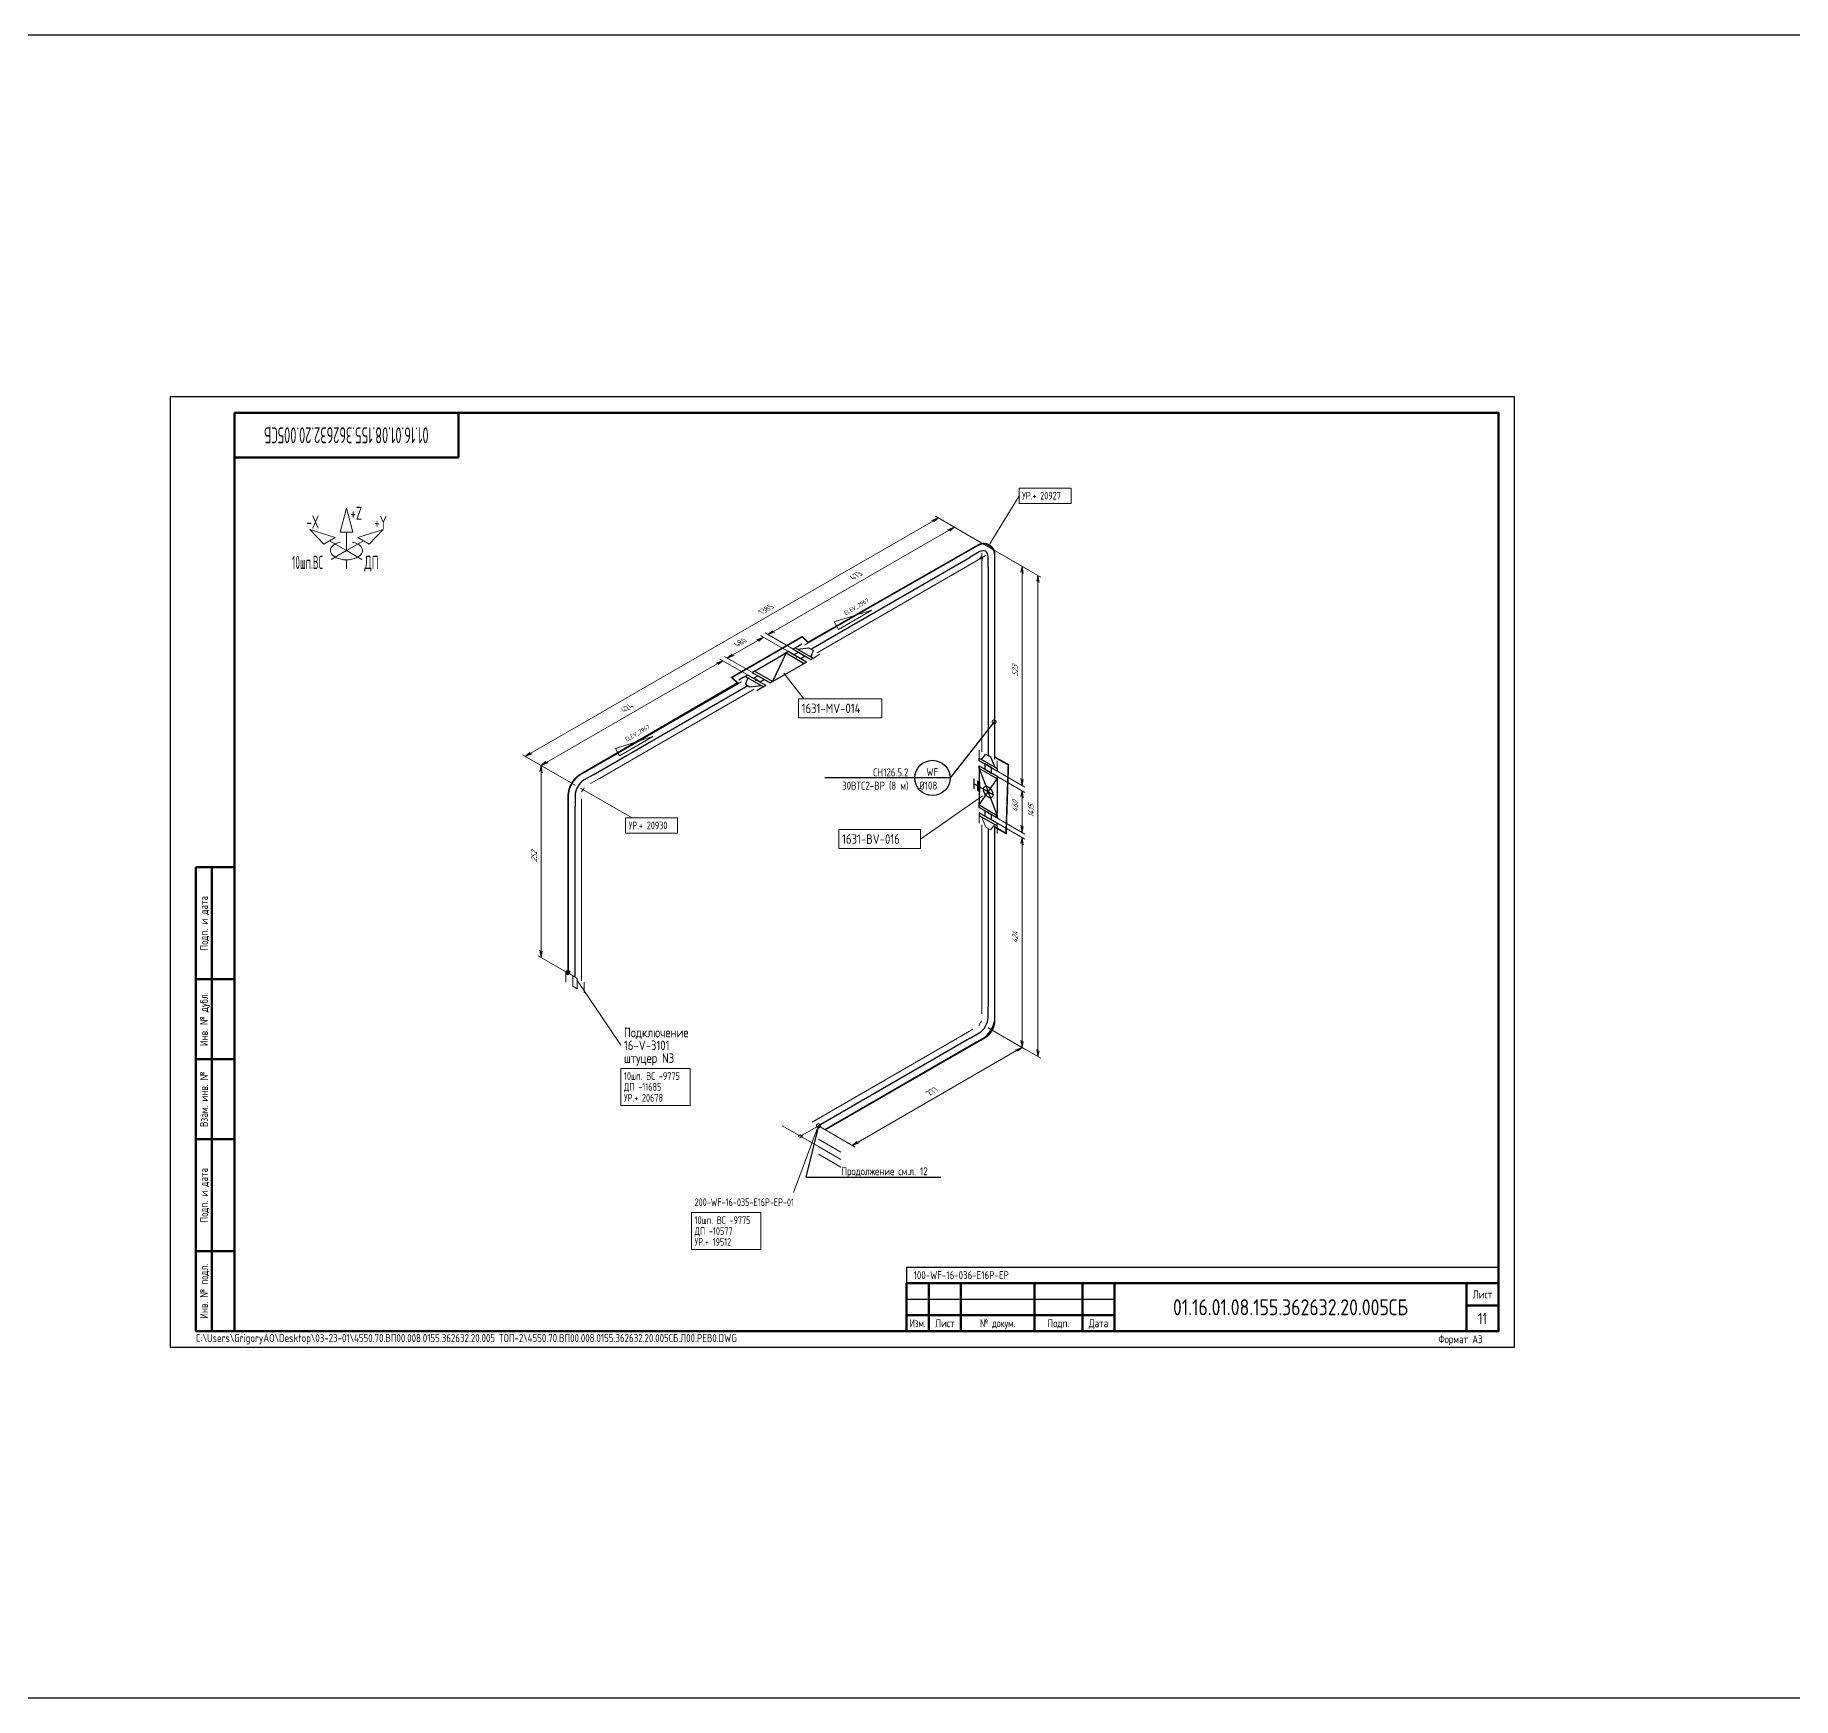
# Model space of a CAD drawing. Header units: millimetres. Extents: x 10051 to 26505, y 4675 to 5194.
# Drawn here: x 15957 to 16506, y 4675 to 5194 of the extents above; entities that cross this region are included whole.
import ezdxf
from ezdxf import colors
from ezdxf.entities.mleader import LeaderData, LeaderLine
from ezdxf.enums import TextEntityAlignment as Align
from ezdxf.math import Vec2, Vec3

# ---------------------------------------------------------------- set-up
doc = ezdxf.new("R2010")
doc.units = ezdxf.units.MM
doc.layers.get('0').update_dxf_attribs({"lineweight": 15})
for name, color, linetype, lineweight in [('--TEXT--', 150, 'Continuous', 25), ('_НС', 1, 'Continuous', 30), ('OFORMLENIE', 7, 'Continuous', 25), ('подложка', 252, 'Continuous', 9), ('Построение', 7, 'Continuous', 30), ('СН', 1, 'Continuous', 50)]:
    doc.layers.add(name, color=color, linetype=linetype, lineweight=lineweight)
doc.styles.add('GOST_2.304', font='CS_Gost2304.shx', dxfattribs={"height": 2.5})
doc.styles.add('GOST_2.304_07', font='CS_Gost2304.shx', dxfattribs={"width": 0.7})
doc.styles.add('GOST_2.304_09', font='CS_Gost2304.shx', dxfattribs={"width": 0.9})
doc.styles.add('Style-CS_Gost2304', font='CS_Gost2304.shx')
doc.styles.add('TNR_30', font='times.ttf', dxfattribs={"height": 3})

# ---------------------------------------------------------------- blocks, each defined once
blk = doc.blocks.new('TerminatorOpen_0.4')
at = {"color": 0, "linetype": 'ByBlock', "lineweight": -2}
for q in [(-1, 0.2), (-1, 0), (-1, -0.2)]:
    blk.add_line((0, 0), q, dxfattribs=at)
blk = doc.blocks.new('*U5')
at = {"layer": 'СН'}
blk.add_hatch(color=256, dxfattribs=at).paths.add_polyline_path([(0.5, 0, 1), (-0.5, 0, 1)])
blk.add_circle((0, 0), 0.5, dxfattribs=at)
blk = doc.blocks.new('_DotSmall')
at = {"color": 0, "linetype": 'ByBlock', "const_width": 0.5}
blk.add_lwpolyline([(-0.0625, 0, 1), (0.0625, 0, 1)], format="xyb", close=True, dxfattribs=at)
blk = doc.blocks.new('*U1752')
at = {"linetype": 'ByBlock', "lineweight": -2}
blk.add_lwpolyline([(420, 297), (0, 297), (0, 0), (420, 0)], close=True, dxfattribs=at)
at = {"linetype": 'ByBlock', "lineweight": 50}
blk.add_lwpolyline([(20, 292), (415, 292), (415, 5), (20, 5)], close=True, dxfattribs=at)
at = {"color": 0, "linetype": 'ByBlock', "lineweight": -2, "style": 'GOST_2.304'}
blk.add_text('Формат А3', height=2.5, dxfattribs=at).set_placement((410, 2.5), align=Align.MIDDLE_RIGHT)
at = {"linetype": 'ByBlock', "lineweight": -2, "insert": (8, 2.5), "char_height": 2.5, "attachment_point": 4, "style": 'GOST_2.304'}
blk.add_mtext('C:\\\\Users\\\\GrigoryAO\\\\Desktop\\\\03-23-01\\\\4550.70.ВП00.008.0155.362632.20.005 ТОП-2\\\\4550.70.ВП00.008.0155.362632.20.005СБ.Л00.РЕВ0.DWG', dxfattribs=at)
at = {"linetype": 'ByBlock', "lineweight": -2, "style": 'TNR_30'}
blk.add_attdef('ВЕРХНИЙ_НОМЕР_ЛИСТА', text='', height=3, dxfattribs=at).set_placement((410, 287), align=Align.MIDDLE_CENTER)
blk = doc.blocks.new('ST_2a_dyn')
at = {"linetype": 'ByBlock', "lineweight": 50, "extrusion": (0, 1, 0)}
for p, q in [((-185, 15), (0, 15)), ((-10, 8), (0, 8)), ((-185, 5), (-120, 5)), ((-185, 0), (0, 0))]:
    blk.add_line(p, q, dxfattribs=at)
at = {"linetype": 'ByBlock', "lineweight": 50, "extrusion": (1, 0, 0)}
for p, q in [((-185, 0), (-185, 15)), ((-178, 15), (-178, 0)), ((-168, 15), (-168, 0)), ((-145, 15), (-145, 0)), ((-130, 15), (-130, 0)), ((-120, 0), (-120, 15)), ((-10, 0), (-10, 15))]:
    blk.add_line(p, q, dxfattribs=at)
at = {"linetype": 'ByBlock', "lineweight": 50}
blk.add_line((0, 15), (0, 0), dxfattribs=at)
at = {"linetype": 'ByBlock', "lineweight": -2, "extrusion": (0, 1, 0)}
blk.add_line((-185, 10), (-120, 10), dxfattribs=at)
at = {"linetype": 'ByBlock', "lineweight": -2, "style": 'GOST_2.304'}
for s, p in [('Лист', (-5, 11.5)), ('Лист', (-173, 2.5)), ('Подп.', (-137.5, 2.5)), ('Дата', (-125, 2.5))]:
    blk.add_text(s, height=2.5, dxfattribs=at).set_placement(p, align=Align.MIDDLE_CENTER)
at = {"linetype": 'ByBlock', "lineweight": -2, "width": 0.9}
for s, style, p in [('Изм.', 'GOST_2.304', (-181.5, 2.5)), ('№ докум.', 'GOST_2.304_09', (-156.5, 2.5))]:
    blk.add_text(s, height=2.5, dxfattribs=dict(at, style=style)).set_placement(p, align=Align.MIDDLE_CENTER)
at = {"linetype": 'ByBlock', "lineweight": -2}
for tag, height, style, flags, p in [('ИЗМ_2', 2.5, 'GOST_2.304', 12, (-181.5, 12.5)), ('ЛИСТ_2', 2.5, 'GOST_2.304', 12, (-173, 12.5)), ('N_ДОК_2', 2.5, 'GOST_2.304_09', 12, (-156.5, 12.5)), ('ИЗМ_1', 2.5, 'GOST_2.304', 12, (-181.5, 7.5)), ('ЛИСТ_1', 2.5, 'GOST_2.304', 12, (-173, 7.5)), ('N_ДОК_1', 2.5, 'GOST_2.304_09', 12, (-156.5, 7.5)), ('ШИФР', 5, 'GOST_2.304', 4, (-65, 7.5)), ('LIST', 3.5, 'GOST_2.304', 4, (-5, 4))]:
    blk.add_attdef(tag, text='', height=height, dxfattribs=dict(at, style=style, flags=flags)).set_placement(p, align=Align.MIDDLE_CENTER)
at = {"linetype": 'ByBlock', "lineweight": -2, "style": 'GOST_2.304_07', "width": 0.7, "flags": 12}
for tag, p in [('ДАТА_2', (-125, 12.5)), ('ДАТА_1', (-125, 7.5))]:
    blk.add_attdef(tag, text='', height=2.5, dxfattribs=at).set_placement(p, align=Align.MIDDLE_CENTER)
blk = doc.blocks.new('ST_Top')
at = {"linetype": 'ByBlock', "lineweight": 50}
blk.add_line((70, 0), (70, -14), dxfattribs=at)
at = {"linetype": 'ByBlock', "lineweight": 50, "extrusion": (0, 1, 0)}
blk.add_line((0, -14), (70, -14), dxfattribs=at)
at = {"linetype": 'ByBlock', "lineweight": -2, "style": 'GOST_2.304', "width": 0.7, "flags": 4}
blk.add_attdef('ШИФР', text='', height=5, rotation=180, dxfattribs=at).set_placement((35, -7), align=Align.MIDDLE_CENTER)
blk = doc.blocks.new('ST_Left')
at = {"color": 2, "linetype": 'ByBlock', "lineweight": 50}
for p, q in [((8, 150), (8, 5)), ((20, 150), (8, 150)), ((13, 5), (13, 150)), ((8, 115), (20, 115)), ((8, 90), (20, 90)), ((20, 65), (8, 65)), ((20, 30), (8, 30)), ((8, 5), (20, 5))]:
    blk.add_line(p, q, dxfattribs=at)
at = {"color": 0, "linetype": 'ByBlock', "lineweight": -2, "style": 'GOST_2.304'}
for s, p in [('Подп. и дата', (10.5, 132.5)), ('Инв. № дубл.', (10.5, 102.5)), ('Взам. инв. №', (10.5, 77.5)), ('Подп. и дата', (10.5, 47.5)), ('Инв. № подл.', (10.5, 17.5))]:
    blk.add_text(s, height=2.5, rotation=90, dxfattribs=at).set_placement(p, align=Align.MIDDLE_CENTER)
at = {"color": 0, "linetype": 'ByBlock', "lineweight": -2, "style": 'GOST_2.304', "flags": 8}
for tag, p in [('ДУБЛ_ДАТА', (16.5, 141.25)), ('НОМЕР_ДУБЛ', (16.5, 102.5)), ('ВЗАМ_ИНВ', (16.5, 77.5)), ('ИНВ_ДАТА', (16.5, 56.25)), ('ИНВ_НОМЕР', (16.5, 17.5))]:
    blk.add_attdef(tag, text='', height=2.5, rotation=90, dxfattribs=at).set_placement(p, align=Align.MIDDLE_CENTER)

msp = doc.modelspace()

# ---------------------------------------------------------------- hatches: boundary and pattern name
at = {"layer": 'подложка', "extrusion": (-5.55112e-17, 0.816497, 0.57735)}
h = msp.add_hatch(color=256, dxfattribs=at)
edge = h.paths.add_edge_path()
edge.add_arc((-16249.43, -2826.1), 1, -135, 225)
at = {"layer": 'подложка', "extrusion": (0.707107, 0.408248, -0.57735)}
h = msp.add_hatch(color=256, dxfattribs=at)
edge = h.paths.add_edge_path()
edge.add_arc((-3773.21, 9650.12), 1, 45, 405)
at = {"layer": 'подложка', "extrusion": (-0.707107, -0.408248, 0.57735)}
h = msp.add_hatch(color=256, dxfattribs=at)
edge = h.paths.add_edge_path()
edge.add_arc((3824.08, 9599.25), 1, -45, 315)
at = {"layer": 'подложка', "extrusion": (-5.55112e-17, 0.816497, 0.57735)}
h = msp.add_hatch(color=256, dxfattribs=at)
edge = h.paths.add_edge_path()
edge.add_arc((-16131.62, -2708.3), 1, -135, 225)
at = {"layer": 'подложка', "extrusion": (0.707107, 0.408248, -0.57735)}
h = msp.add_hatch(color=256, dxfattribs=at)
edge = h.paths.add_edge_path()
edge.add_arc((-3773.21, 9650.12), 1, -135, 225)
h = msp.add_hatch(color=256, dxfattribs=at)
edge = h.paths.add_edge_path()
edge.add_arc((-3843.81, 9579.51), 1, 45, 405)
h = msp.add_hatch(color=256, dxfattribs=at)
edge = h.paths.add_edge_path()
edge.add_arc((-3819.5, 9603.83), 1, -135, 225)
h = msp.add_hatch(color=256, dxfattribs=at)
edge = h.paths.add_edge_path()
edge.add_arc((-3892.14, 9531.19), 1, 45, 405)
at = {"layer": 'подложка', "extrusion": (-5.55112e-17, 0.816497, 0.57735)}
h = msp.add_hatch(color=256, dxfattribs=at)
edge = h.paths.add_edge_path()
edge.add_arc((-16249.43, -2826.1), 1, 45, 405)
at = {"layer": 'подложка', "true_color": 0x000000, "extrusion": (-5.55112e-17, 0.816497, 0.57735)}
h = msp.add_hatch(color=18, dxfattribs=at)
edge = h.paths.add_edge_path()
edge.add_arc((-16202.03, -2778.7), 1, 45, 405)
at = {"layer": 'Построение', "ltscale": 0.3, "extrusion": (5.55112e-17, -0.816497, -0.57735)}
h = msp.add_hatch(color=256, dxfattribs=at)
edge = h.paths.add_edge_path()
edge.add_arc((16189.81, -2766.49), 1.99, 135, 495)
at = {"layer": 'Построение', "ltscale": 0.3, "extrusion": (-5.55112e-17, 0.816497, 0.57735)}
h = msp.add_hatch(color=256, dxfattribs=at)
edge = h.paths.add_edge_path()
edge.add_arc((-16199.68, -2776.35), 1, -135, 225)
h = msp.add_hatch(color=256, dxfattribs=at)
edge = h.paths.add_edge_path()
edge.add_arc((-16179.95, -2756.62), 1, -135, 225)

# ---------------------------------------------------------------- linework, layer by layer
at = {"layer": '--TEXT--'}
msp.add_circle((16237.66, 4962.18), 5.51, dxfattribs=at)
at = {"layer": '_НС', "linetype": 'Continuous', "lineweight": 30, "const_width": 0.5}
msp.add_lwpolyline([(16123.84, 4901.24), (16123.84, 4956.4, -0.282727), (16128.3, 4963.66), (16176.79, 4991.92), (16174.91, 4993.57), (16196.96, 5006.3), (16198.8, 5004.54), (16252.01, 5034.97, -0.564699), (16257.1, 5032.13), (16257.1, 4968.67), (16261.38, 4966.33), (16260.66, 4944.87), (16257.1, 4946.87), (16257.1, 4886.43, -0.290476), (16253.45, 4880.68), (16204.16, 4852.29)], format="xyb", dxfattribs=at)
at = {"layer": 'OFORMLENIE'}
for q in [(16414.58, 4809.28), (16229.53, 4804.28)]:
    msp.add_line((16229.53, 4809.28), q, dxfattribs=at)
at = {"layer": 'подложка'}
for p, q in [((16255.59, 5035.31, 91.73), (16264.71, 5050.38, 91.73)), ((16255.59, 5035.31, 91.73), (16264.71, 5050.38, 91.73)), ((16054.56, 5033.23, -4.87), (16049.26, 5036.29, -4.87)), ((16054.56, 5033.23, -4.87), (16054.56, 5038.94, -4.87)), ((16054.56, 5033.23, -4.87), (16059.87, 5036.29, -4.87)), ((16054.56, 5033.23, -4.87), (16049.79, 5030.47, -4.87)), ((16054.56, 5033.23, -4.87), (16059.33, 5030.47, -4.87)), ((16054.56, 5027.51, -4.87), (16054.56, 5030.37, -4.87)), ((16191.25, 4994.94, 145.01), (16197.52, 4986.92, 145.01)), ((16191.25, 4994.94, 145.01), (16197.52, 4986.92, 145.01)), ((16127.68, 4958.96, 197.13), (16143.67, 4949.83, 197.13)), ((16127.68, 4958.96, 197.13), (16143.67, 4949.83, 197.13)), ((16253.3, 4956.58, 37.54), (16233.91, 4943.09, 37.54)), ((16253.3, 4956.58, 37.54), (16233.91, 4943.09, 37.54)), ((16126.54, 4899.14, 154.73), (16140.28, 4878.63, 154.73)), ((16126.54, 4899.14, 154.73), (16140.28, 4878.63, 154.73)), ((16201.68, 4852.54, 28.73), (16194.29, 4832.6, 28.73)), ((16201.68, 4852.54, 28.73), (16194.29, 4832.6, 28.73))]:
    msp.add_line(p, q, dxfattribs=at)
at = {"layer": 'подложка', "extrusion": (-5.55112e-17, 0.816497, 0.57735)}
for p, q in [((16112.2, 4969.93, 182.98), (16237.75, 5042.41, 80.47)), ((16255.07, 5034.45, 91.73), (16238.63, 5043.94, 78.31)), ((16188.02, 5007.99, 129.16), (16242.69, 5039.55, 84.51)), ((16255.07, 5034.45, 91.73), (16243.58, 5041.08, 82.35)), ((16197.68, 5003.63, 135.32), (16247.43, 5032.35, 94.7)), ((16247.43, 5032.35, 94.7), (16250.25, 5033.98, 92.4)), ((16251.43, 5030.04, 97.97), (16254.25, 5031.67, 95.67)), ((16201.68, 5001.32, 138.59), (16251.43, 5030.04, 97.97)), ((16175.34, 5000.66, 139.51), (16183.08, 5005.13, 133.19)), ((16195.45, 5000.03, 140.41), (16183.96, 5006.66, 131.03)), ((16196.86, 5000.84, 139.26), (16185.37, 5007.48, 129.88)), ((16117.15, 4967.07, 187.02), (16170.39, 4997.81, 143.55)), ((16182.77, 4992.71, 150.77), (16171.27, 4999.34, 141.39)), ((16184.17, 4993.52, 149.62), (16172.68, 5000.15, 140.23)), ((16201.1, 5000.03, 140.41), (16202.51, 5000.84, 139.27)), ((16129.62, 4964.33, 190.89), (16177.95, 4992.23, 151.44)), ((16133.62, 4962.02, 194.16), (16181.95, 4989.92, 154.7)), ((16125.99, 4959.92, 197.13), (16109.55, 4969.42, 183.7)), ((16125.99, 4959.92, 197.13), (16114.5, 4966.56, 187.75)), ((16129.62, 4964.33, 190.89), (16126.8, 4962.71, 193.19)), ((16133.62, 4962.02, 194.16), (16130.8, 4960.4, 196.46)), ((16247.43, 4882.01, -11.61), (16250.25, 4883.63, -13.91)), ((16255.07, 4884.11, -14.58), (16266.56, 4877.47, -5.2)), ((16247.43, 4882.01, -11.61), (16200.03, 4854.64, 27.1)), ((16251.43, 4879.7, -8.34), (16204.03, 4852.33, 30.37)), ((16214.4, 4848.38, 35.95), (16263.91, 4876.96, -4.47)), ((16251.43, 4879.7, -8.34), (16254.25, 4881.32, -10.64)), ((16202.03, 4853.48, 28.73), (16213.52, 4846.85, 38.11)), ((16202.03, 4849.28, 39.57), (16209.07, 4845.21, 45.33)), ((16202.03, 4844.66, 36.31), (16209.07, 4840.59, 42.06))]:
    msp.add_line(p, q, dxfattribs=at)
at = {"layer": 'подложка', "extrusion": (-0.707107, 0.408248, -0.57735)}
for p, q in [((16252.25, 5035.13, 95.67), (16253.06, 5035.31, 94.81)), ((16252.25, 5030.51, 92.4), (16252.91, 5031.26, 92.12)), ((16252.91, 5031.26, 92.12), (16253.39, 5030.98, 91.34)), ((16253.06, 5035.31, 94.81), (16253.78, 5035.3, 93.91)), ((16253.39, 5030.98, 91.34), (16253.07, 5030.04, 91.06)), ((16253.78, 5035.3, 93.91), (16254.41, 5035.14, 93.02)), ((16254.41, 5035.14, 93.02), (16254.98, 5034.9, 92.16)), ((16254.98, 5034.9, 92.16), (16255.5, 5034.59, 91.3)), ((16255.5, 5034.59, 91.3), (16256, 5034.23, 90.44)), ((16256, 5034.23, 90.44), (16256.45, 5033.75, 89.55)), ((16256.45, 5033.75, 89.55), (16256.82, 5033.14, 88.66)), ((16256.82, 5033.14, 88.66), (16257.07, 5032.35, 87.8)), ((16124.29, 4958.7, 198.34), (16124.77, 4959.87, 198.58)), ((16124.77, 4959.87, 198.58), (16125.42, 4961, 198.58)), ((16125.42, 4961, 198.58), (16126.2, 4962, 198.34)), ((16126.2, 4962, 198.34), (16127.05, 4962.84, 197.88)), ((16127.05, 4962.84, 197.88), (16127.94, 4963.46, 197.24)), ((16127.94, 4963.46, 197.24), (16128.8, 4963.86, 196.46)), ((16123.9, 4956.46, 197.24), (16124, 4957.54, 197.88)), ((16123.99, 4955.51, 196.46), (16123.9, 4956.46, 197.24)), ((16124, 4957.54, 197.88), (16124.29, 4958.7, 198.34)), ((16257.07, 4888.52, -13.91), (16257.16, 4887.57, -14.69)), ((16255.63, 4883.03, -16.03), (16254.86, 4882.03, -15.79)), ((16256.28, 4884.15, -16.03), (16255.63, 4883.03, -16.03)), ((16256.77, 4885.33, -15.79), (16256.28, 4884.15, -16.03)), ((16257.06, 4886.49, -15.33), (16256.77, 4885.33, -15.79)), ((16257.16, 4887.57, -14.69), (16257.06, 4886.49, -15.33)), ((16253.12, 4880.57, -14.69), (16252.25, 4880.17, -13.91)), ((16254, 4881.19, -15.33), (16253.12, 4880.57, -14.69)), ((16254.86, 4882.03, -15.79), (16254, 4881.19, -15.33))]:
    msp.add_line(p, q, dxfattribs=at)
at = {"layer": 'подложка', "extrusion": (0.707107, 0.408248, -0.57735)}
for p, q in [((16253.07, 5029.09, 85.5), (16253.07, 5032.35, 87.8)), ((16253.07, 5029.09, 85.5), (16253.07, 4970.35, 43.96)), ((16257.07, 5026.79, 88.76), (16257.07, 5030.04, 91.06)), ((16257.07, 5026.79, 88.76), (16257.07, 4968.04, 47.23)), ((16252.24, 4969.21, 42.14), (16252.24, 4970.83, 43.28)), ((16252.24, 4967.58, 40.98), (16252.24, 4969.21, 42.14)), ((16257.9, 4965.94, 46.76), (16257.9, 4967.57, 47.9)), ((16257.9, 4964.31, 45.6), (16257.9, 4965.94, 46.76)), ((16123.99, 4954.57, 190.89), (16123.99, 4957.82, 193.19)), ((16123.99, 4901.12, 153.1), (16123.99, 4954.57, 190.89)), ((16127.99, 4952.26, 194.16), (16127.99, 4955.51, 196.46)), ((16127.99, 4898.81, 156.37), (16127.99, 4952.26, 194.16)), ((16252.24, 4951.3, 29.47), (16252.24, 4949.67, 28.32)), ((16252.24, 4949.67, 28.32), (16252.24, 4948.05, 27.17)), ((16253.07, 4947.57, 27.85), (16253.07, 4891.77, -11.61)), ((16257.07, 4945.26, 31.11), (16257.07, 4889.46, -8.34)), ((16257.9, 4948.04, 34.09), (16257.9, 4946.4, 32.94)), ((16257.9, 4946.4, 32.94), (16257.9, 4944.78, 31.79)), ((16123.16, 4901.6, 152.42), (16123.16, 4898.35, 150.12)), ((16128.81, 4898.34, 157.04), (16128.81, 4895.08, 154.74)), ((16253.07, 4891.77, -11.61), (16253.07, 4888.52, -13.91)), ((16257.07, 4889.46, -8.34), (16257.07, 4886.21, -10.64))]:
    msp.add_line(p, q, dxfattribs=at)
at = {"layer": 'подложка', "extrusion": (-0.707107, -0.408248, 0.57735)}
for p, q in [((16255.07, 5034.45, 91.73), (16266.56, 5027.82, 101.11)), ((16255.07, 5034.45, 91.73), (16271.51, 5024.96, 105.16)), ((16265.68, 4961.86, 53.39), (16265.68, 5026.29, 98.95)), ((16270.63, 4877.17, -0.43), (16270.63, 5023.43, 102.99)), ((16125.99, 4959.92, 197.13), (16114.5, 4966.56, 187.75)), ((16254.89, 4966.25, 43.29), (16255.25, 4965.64, 43.29)), ((16255.25, 4966.05, 43.58), (16254.89, 4965.84, 43)), ((16255.07, 4965.94, 43.29), (16266.56, 4959.31, 52.67)), ((16115.38, 4908.13, 147.52), (16115.38, 4964.01, 187.02)), ((16255.07, 4964.32, 42.14), (16266.56, 4957.68, 51.52)), ((16265.68, 4947.21, 43.04), (16265.68, 4956.15, 49.36)), ((16255.07, 4951.3, 32.93), (16266.56, 4944.66, 42.32)), ((16255.07, 4949.67, 31.78), (16266.56, 4943.03, 41.16)), ((16265.68, 4880.02, -4.47), (16265.68, 4941.5, 39)), ((16125.99, 4899.97, 154.73), (16114.5, 4906.6, 145.35)), ((16255.07, 4884.11, -14.58), (16266.56, 4877.47, -5.2)), ((16255.07, 4884.11, -14.58), (16271.51, 4874.61, -1.15))]:
    msp.add_line(p, q, dxfattribs=at)
at = {"layer": 'подложка', "extrusion": (0.707107, -0.408248, 0.57735)}
for p, q in [((16127.99, 4957.82, 193.19), (16128.44, 4958.33, 193)), ((16128.44, 4958.33, 193), (16128.59, 4958.6, 193)), ((16128.59, 4958.6, 193), (16128.8, 4959.24, 193.19)), ((16252.46, 4885.43, -10.45), (16252.25, 4884.79, -10.64)), ((16252.62, 4885.7, -10.45), (16252.46, 4885.43, -10.45)), ((16253.07, 4886.21, -10.64), (16252.62, 4885.7, -10.45))]:
    msp.add_line(p, q, dxfattribs=at)
at = {"layer": 'подложка', "flags": 128}
for points, elevation in [([(16218.72, 5014.62), (16208.33, 5008.62), (16206.99, 5010.93), (16218.72, 5014.62)], 125.25), ([(16150.31, 4975.12), (16139.91, 4969.12), (16138.58, 4971.43), (16150.31, 4975.12)], 181.11)]:
    msp.add_lwpolyline(points, dxfattribs=dict(at, elevation=elevation))
at = {"layer": 'подложка', "extrusion": (-0.707107, -0.408248, 0.57735), "elevation": -13496.41, "flags": 128}
msp.add_lwpolyline([(3839.59, 9579.51), (3843.11, 9578.81), (3844.52, 9580.22), (3843.81, 9583.74)], dxfattribs=at)
at = {"layer": 'подложка', "extrusion": (-5.55112e-17, 0.816497, 0.57735), "elevation": 3979.44}
for points in [[(-16190.75, -2778.7), (-16196.39, -2773.06)], [(-16196.39, -2773.06), (-16202.03, -2778.7)], [(-16202.03, -2767.42), (-16196.39, -2773.06)], [(-16202.03, -2767.42), (-16209.07, -2760.37)]]:
    msp.add_lwpolyline(points, dxfattribs=at)
at = {"layer": 'подложка'}
msp.add_ellipse((16054.56, 5033.23, -4.87), major_axis=(-5, 0), ratio=0.57735, start_param=5.105088, end_param=10.602875, dxfattribs=at)
at = {"layer": 'подложка', "extrusion": (-0.707107, -0.408248, 0.57735)}
msp.add_point((16256.18, 4957.13, 38.42), dxfattribs=at)
at = {"layer": 'подложка'}
for points in [[(16264.71, 5052.78, 91.73), (16281.04, 5052.78, 91.73), (16281.04, 5047.98, 91.73), (16264.71, 5047.98, 91.73)], [(16054.56, 5046.44, -4.87), (16052.56, 5038.94, -4.87), (16056.56, 5038.94, -4.87)], [(16043.07, 5039.86, -4.87), (16051.03, 5037.31, -4.87), (16047.49, 5035.27, -4.87)], [(16066.05, 5039.86, -4.87), (16058.1, 5037.31, -4.87), (16061.63, 5035.27, -4.87)], [(16195.78, 4986.92, 145.01), (16221.85, 4986.92, 145.01), (16221.85, 4980.92, 145.01), (16195.78, 4980.92, 145.01)], [(16141.77, 4949.74), (16158.05, 4949.74), (16158.05, 4944.94), (16141.77, 4944.94)], [(16208.43, 4946.09, 37.54), (16233.91, 4946.09, 37.54), (16233.91, 4940.09, 37.54), (16208.43, 4940.09, 37.54)], [(16125.28, 4897.12, 151.86), (16125.28, 4900.38, 154.16), (16126.69, 4899.56, 155.31), (16126.69, 4896.31, 153.01)], [(16140.28, 4871.43, 154.73), (16161.97, 4871.43, 154.73), (16161.97, 4859.83, 154.73), (16140.28, 4859.83, 154.73)], [(16197.09, 4850.23, 33.34), (16196.39, 4850.63, 32.76), (16195.68, 4850.23, 33.34), (16196.39, 4849.82, 33.91)], [(16162.35, 4826.4, 28.73), (16184.03, 4826.4, 28.73), (16184.03, 4814.8, 28.73), (16162.35, 4814.8, 28.73)]]:
    msp.add_3dface(points, dxfattribs=at)
at = {"layer": 'Построение', "ltscale": 0.3, "extrusion": (0.707107, 0.408248, -0.57735)}
for p, q in [((16252.24, 4965.95, 39.83), (16252.24, 4964.32, 38.68)), ((16252.24, 4964.32, 38.68), (16252.24, 4954.56, 31.78)), ((16257.9, 4962.68, 44.45), (16257.9, 4961.05, 43.29)), ((16257.9, 4961.05, 43.29), (16257.9, 4951.3, 36.4)), ((16252.24, 4952.93, 30.62), (16252.24, 4954.56, 31.78)), ((16257.9, 4949.66, 35.24), (16257.9, 4951.3, 36.4))]:
    msp.add_line(p, q, dxfattribs=at)
at = {"layer": 'Построение', "ltscale": 0.3, "extrusion": (-0.707107, -0.408248, 0.57735)}
for p, q in [((16252.25, 4965.13, 39.26), (16257.89, 4950.48, 35.81)), ((16256.84, 4956.79, 38.98), (16250.83, 4960.26, 34.07)), ((16252.25, 4953.74, 31.21), (16257.89, 4961.88, 43.87)), ((16254.89, 4951.6, 32.93), (16255.25, 4950.99, 32.93)), ((16255.25, 4951.4, 33.22), (16254.89, 4951.19, 32.64))]:
    msp.add_line(p, q, dxfattribs=at)
at = {"layer": 'Построение', "color": 3}
msp.add_lwpolyline([(10050.53, 4674.72), (26505.36, 4674.72), (26505.36, 5194.3), (10050.53, 5194.3)], close=True, dxfattribs=at)
at = {"layer": 'Построение', "ltscale": 0.3, "extrusion": (-5.55112e-17, 0.816497, 0.57735)}
for points, elevation in [([(-16199.68, -2776.35), (-16249.43, -2826.1)], 4163.57), ([(-16194.03, -2776.36), (-16195.45, -2777.78)], 4163.57), ([(-16195.45, -2777.78), (-16196.85, -2779.18)], 4163.57), ([(-16182.76, -2765.09), (-16191.21, -2773.54)], 4163.57), ([(-16192.62, -2774.95), (-16191.21, -2773.54)], 4163.57), ([(-16195.45, -2776.35), (-16198.97, -2777.06), (-16200.38, -2775.65), (-16199.68, -2772.12)], 4163.57), ([(-16195.45, -2771.77), (-16195.45, -2772.48)], 4163.57), ([(-16198.28, -2769.3), (-16196.87, -2767.88)], 4163.57), ([(-16199.69, -2770.71), (-16201.1, -2772.12)], 4163.57), ([(-16178.52, -2760.85), (-16177.12, -2759.45)], 4163.57), ([(-16179.94, -2762.27), (-16178.52, -2760.85)], 4163.57), ([(-16179.95, -2760.85), (-16179.24, -2757.32), (-16180.65, -2755.91), (-16184.17, -2756.62)], 4163.57), ([(-16181.35, -2763.68), (-16182.76, -2765.09)], 4163.57), ([(-16182.77, -2759.08), (-16182.77, -2759.79)], 4163.57), ([(-16187, -2758.02), (-16188.42, -2759.43)], 4163.57), ([(-16188.42, -2759.43), (-16196.87, -2767.88)], 4163.57), ([(-16131.62, -2708.3), (-16179.95, -2756.62)], 4163.57), ([(-16184.18, -2755.2), (-16182.77, -2753.79)], 4163.57), ([(-16185.59, -2756.61), (-16184.18, -2755.2)], 4163.57), ([(-16249.43, -2826.1), (-16202.03, -2778.7)], 3979.44)]:
    msp.add_lwpolyline(points, dxfattribs=dict(at, elevation=elevation))
at = {"layer": 'Построение', "ltscale": 0.3, "extrusion": (0.707107, -0.408248, 0.57735), "elevation": 9491.73, "flags": 128}
msp.add_lwpolyline([(12481.86, -6604.95), (12484.68, -6602.13, 0.414227), (12484.68, -6596.5), (12481.86, -6593.68)], format="xyb", dxfattribs=at)
at = {"layer": 'Построение', "ltscale": 0.3, "extrusion": (1, 0, 0), "elevation": 16255.07}
for points in [[(5027.94, 87.13), (4969.2, 45.59)], [(4946.41, 29.48), (4890.62, -9.97)]]:
    msp.add_lwpolyline(points, dxfattribs=at)
at = {"layer": 'Построение', "ltscale": 0.3, "extrusion": (5.55112e-17, -0.816497, -0.57735), "elevation": -4163.57}
msp.add_lwpolyline([(16191.93, -2774.24), (16187.7, -2758.73)], dxfattribs=at)
at = {"layer": 'Построение', "ltscale": 0.3}
for points, elevation in [([(16195.1, 5000.03), (16195.8, 5000.03)], 140.41), ([(16182.41, 4992.71), (16183.12, 4992.71)], 150.77)]:
    msp.add_lwpolyline(points, dxfattribs=dict(at, elevation=elevation))
at = {"layer": 'Построение', "ltscale": 0.3, "extrusion": (0.707107, 0.408248, -0.57735), "elevation": 13496.41}
msp.add_lwpolyline([(-3824.08, 9595.02), (-3823.38, 9598.54), (-3824.79, 9599.95), (-3828.31, 9599.25)], dxfattribs=at)
at = {"layer": 'Построение', "ltscale": 0.3, "extrusion": (0.707107, -0.408248, 0.57735), "elevation": 9491.73}
for points in [[(12364.05, -6475.87), (12361.23, -6473.05, 0.414227), (12355.59, -6473.05), (12352.77, -6475.87)], [(12351.66, -6723.88), (12354.48, -6726.7, 0.414227), (12360.11, -6726.7), (12362.93, -6723.88)]]:
    msp.add_lwpolyline(points, format="xyb", dxfattribs=at)
at = {"layer": 'Построение', "ltscale": 0.3, "extrusion": (-1, 0, 0), "elevation": -16125.99}
msp.add_lwpolyline([(-4899.97, 154.73), (-4953.41, 192.52)], dxfattribs=at)
at = {"layer": 'Построение', "ltscale": 0.3, "extrusion": (-0.707107, -0.408248, 0.57735)}
msp.add_circle((3833.95, 9589.38, -13496.41), 1.99, dxfattribs=at)
at = {"layer": 'Построение', "ltscale": 0.3, "extrusion": (0.707107, 0.408248, -0.57735)}
msp.add_solid([(-3830.77, 9583.37, 13496.41), (-3827.94, 9586.2, 13496.41), (-3831.12, 9583.72, 13496.41), (-3828.29, 9586.55, 13496.41)], dxfattribs=at)
at = {"layer": 'Построение', "ltscale": 0.3, "extrusion": (-0.707107, -0.408248, 0.57735)}
msp.add_solid([(3832.89, 9585.49, -13496.41), (3830.06, 9588.32, -13496.41), (3831.83, 9584.43, -13496.41), (3829, 9587.26, -13496.41)], dxfattribs=at)
at = {"layer": 'Построение', "ltscale": 0.3}
for points in [[(16192.63, 5001.66, 138.11), (16191.93, 5001.25, 138.68), (16197.57, 4997.99, 143.29), (16198.27, 4998.4, 142.71)], [(16194.04, 5002.47, 136.96), (16194.75, 5002.88, 136.38), (16200.38, 4999.62, 140.99), (16199.68, 4999.22, 141.56)], [(16197.92, 5000.23, 140.12), (16196.51, 4999.42, 141.27), (16194.39, 5000.64, 139.55), (16195.8, 5001.45, 138.4)], [(16179.95, 4994.33, 148.47), (16179.24, 4993.93, 149.04), (16184.88, 4990.67, 153.64), (16185.58, 4991.08, 153.07)], [(16182.06, 4995.55, 146.74), (16181.36, 4995.15, 147.32), (16186.99, 4991.89, 151.92), (16187.7, 4992.3, 151.34)], [(16185.23, 4992.91, 150.48), (16183.82, 4992.09, 151.63), (16181.71, 4993.32, 149.9), (16183.12, 4994.13, 148.75)], [(16252.25, 4967.57, 40.99), (16252.25, 4968.39, 41.56), (16257.89, 4965.13, 46.17), (16257.89, 4964.32, 45.59)], [(16252.25, 4965.13, 39.26), (16252.25, 4965.94, 39.84), (16257.89, 4962.69, 44.44), (16257.89, 4961.88, 43.87)], [(16256.13, 4963.71, 43), (16256.13, 4965.33, 44.15), (16254.01, 4966.55, 42.43), (16254.01, 4964.93, 41.28)], [(16252.25, 4952.92, 30.63), (16252.25, 4953.74, 31.21), (16257.89, 4950.48, 35.81), (16257.89, 4949.67, 35.24)], [(16252.25, 4951.3, 29.48), (16252.25, 4950.48, 28.91), (16257.89, 4947.23, 33.51), (16257.89, 4948.04, 34.08)], [(16256.13, 4949.06, 32.65), (16256.13, 4950.69, 33.8), (16254.01, 4951.91, 32.07), (16254.01, 4950.28, 30.92)]]:
    msp.add_3dface(points, dxfattribs=at)

# ---------------------------------------------------------------- block references
at = {"layer": 'OFORMLENIE'}
for name in ['*U1752', 'ST_Left']:
    msp.add_blockref(name, (15999.53, 4784.28), dxfattribs=at)
ref = msp.add_blockref('ST_Top', (16019.53, 5076.28), dxfattribs=at)
ref.add_attrib('ШИФР', '01.16.01.08.155.362632.20.005СБ', dxfattribs={"layer": '0', "linetype": 'ByBlock', "lineweight": -2, "height": 5, "rotation": 180, "style": 'GOST_2.304', "width": 0.7}).set_placement((16054.53, 5069.28), align=Align.MIDDLE_CENTER)
ref = msp.add_blockref('ST_2a_dyn', (16414.53, 4789.28), dxfattribs=at)
ref.add_attrib('LIST', '11', dxfattribs={"layer": '0', "linetype": 'ByBlock', "lineweight": -2, "height": 3.5, "style": 'GOST_2.304'}).set_placement((16409.53, 4793.28), align=Align.MIDDLE_CENTER)
ref.add_attrib('ШИФР', '01.16.01.08.155.362632.20.005СБ', dxfattribs={"layer": '0', "linetype": 'ByBlock', "lineweight": -2, "height": 5, "style": 'GOST_2.304'}).set_placement((16349.53, 4796.78), align=Align.MIDDLE_CENTER)
at = {"layer": 'подложка', "extrusion": (-5.55112e-17, 0.816497, 0.57735), "xscale": 2.500000000000001, "yscale": 2.500000000000001, "zscale": 2.500000000000001}
for p, rotation in [((-16239.51, -2847.3, 4163.57), 225), ((-16244.46, -2842.35, 4163.57), 225), ((-16184.84, -2782.73, 4163.57), 225), ((-16186.25, -2784.14, 4163.57), 44.99999999999996), ((-16172.16, -2770.05, 4163.57), 225), ((-16173.57, -2771.45, 4163.57), 44.99999999999996), ((-16110.43, -2718.22, 4163.57), 44.99999999999996), ((-16115.38, -2713.27, 4163.57), 44.99999999999996), ((-16265.68, -2821.14, 3979.44), 225), ((-16212.63, -2768.09, 3979.44), 44.99999999999996)]:
    msp.add_blockref('TerminatorOpen_0.4', p, dxfattribs=dict(at, rotation=rotation))
at = {"layer": 'подложка', "extrusion": (-0.707107, -0.408248, 0.57735), "xscale": 2.500000000000002, "yscale": 2.500000000000002, "zscale": 2.500000000000002}
for p, rotation in [((3778.18, 9666.36, -13496.41), 135.0000000000001), ((3783.13, 9671.31, -13496.41), 135.0000000000001), ((3756.97, 9645.15, -13313.86), 135.0000000000001), ((3837.51, 9607.03, -13496.41), 315.0000000000001), ((3838.92, 9605.62, -13496.41), 135.0000000000001), ((3850.19, 9594.35, -13496.41), 315.0000000000001), ((3851.6, 9592.94, -13496.41), 135.0000000000001), ((3808.89, 9593.22, -13313.86), 315.0000000000001), ((3908.38, 9536.16, -13496.41), 315.0000000000001), ((3913.33, 9541.11, -13496.41), 315.0000000000001)]:
    msp.add_blockref('TerminatorOpen_0.4', p, dxfattribs=dict(at, rotation=rotation))
at = {"layer": 'СН'}
msp.add_blockref('*U5', (16123.81, 4901.39), dxfattribs=at)

# ---------------------------------------------------------------- texts
at = {"layer": '--TEXT--', "style": 'GOST_2.304'}
for s, p in [('WF', (16235.76, 4962.75)), ('%%C108', (16233.52, 4958.54))]:
    msp.add_text(s, height=2.5, rotation=360, dxfattribs=at).set_placement(p)
at = {"layer": 'OFORMLENIE', "style": 'GOST_2.304'}
msp.add_text('100-WF-16-036-E16P-EP', height=2.5, dxfattribs=at).set_placement((16231.8, 4806.8), align=Align.MIDDLE_LEFT)
at = {"layer": 'подложка', "style": 'Style-CS_Gost2304', "width": 0.875}
for s, p in [('УР.+ 20927', (16265.71, 5050.38, 91.73)), ('УР.+ 20930', (16142.77, 4947.34)), ('ДП -11685', (16141.28, 4865.63, 154.73)), ('10шп. ВС -9775', (16141.28, 4869.03, 154.73)), ('УР.+ 20678', (16141.28, 4862.23, 154.73)), ('200-WF-16-035-E16P-EP-01', (16163.35, 4829.6, 28.73)), ('10шп. ВС -9775', (16163.35, 4824, 28.73)), ('ДП -10577', (16163.35, 4820.6, 28.73)), ('УР.+ 19512', (16163.35, 4817.2, 28.73))]:
    msp.add_text(s, height=2.4, rotation=360, dxfattribs=at).set_placement(p, align=Align.MIDDLE_LEFT)
at = {"layer": 'подложка', "style": 'Style-CS_Gost2304'}
for s, width, p in [('-X', 0.75, (16042.06, 5044.23, -4.87)), ('+Z', 0.75, (16055.81, 5046.98, -4.87)), ('10шп.ВС', 0.628788, (16037.56, 5031.6, -4.87)), ('ДП', 0.75, (16060.19, 5031.6, -4.87))]:
    msp.add_text(s, height=4.125, dxfattribs=dict(at, width=width)).set_placement(p, align=Align.TOP_LEFT)
at = {"layer": 'подложка', "style": 'Style-CS_Gost2304', "width": 0.75}
msp.add_text('+Y', height=4.125, dxfattribs=at).set_placement((16067.19, 5044.1, -4.87), align=Align.TOP_RIGHT)
at = {"layer": 'подложка', "style": 'Style-CS_Gost2304'}
for s, p in [('1631-MV-014', (16196.78, 4983.92, 145.01)), ('1631-BV-016', (16209.43, 4943.09, 37.54)), ('Подключение', (16141.28, 4882.63, 154.73)), ('16-V-3101', (16141.28, 4878.63, 154.73)), ('штуцер N3', (16141.28, 4874.63, 154.73))]:
    msp.add_text(s, height=3, rotation=360, dxfattribs=at).set_placement(p, align=Align.MIDDLE_LEFT)
at = {"layer": 'подложка', "extrusion": (-5.55112e-17, 0.816497, 0.57735), "char_height": 2.5, "attachment_point": 5, "text_direction": (0.707107, 0.408248, -0.57735), "style": 'GOST_2.304'}
for s, insert in [('\\A1;473', (16213.77, 5025.4, 104.53)), ('\\A1;1385', (16185.68, 5014.9, 119.37)), ('\\A1;480', (16177.62, 5004.53, 134.04)), ('\\A1;424', (16142.18, 4984.07, 162.98)), ('\\A1;277', (16237.56, 4864.3, 13.43))]:
    msp.add_mtext(s, dxfattribs=dict(at, insert=insert))
at = {"layer": 'подложка', "extrusion": (-0.707107, -0.408248, 0.57735), "char_height": 2.5, "attachment_point": 5, "text_direction": (0, 0.816497, 0.57735), "style": 'GOST_2.304'}
for s, insert in [('\\A1;523', (16263.47, 4996.06, 74.87)), ('\\A1;460', (16263.47, 4953.67, 44.9)), ('\\A1;1415', (16268.42, 4952.29, 49.98)), ('\\A1;252', (16113.17, 4938.06, 165.97)), ('\\A1;424', (16263.47, 4912.75, 15.96))]:
    msp.add_mtext(s, dxfattribs=dict(at, insert=insert))
at = {"layer": 'подложка', "style": 'Style-CS_Gost2304'}
for p in [(16213.91, 5015.69, 125.25), (16145.5, 4976.19, 181.11)]:
    msp.add_attdef('ELEV_2967', text='0.3%', height=1.333, rotation=30, dxfattribs=at).set_placement(p, align=Align.MIDDLE_CENTER)

# ---------------------------------------------------------------- leaders
at = {"layer": '--TEXT--'}
ml = msp.add_multileader_mtext('Standard', dxfattribs=at)
ml.set_content('СН126.5.2\\P30ВТС2-ВР (8 м)', color=256, style='GOST_2.304')
ml.set_leader_properties()
ml.set_arrow_properties(name='DOTSMALL')
ml.build(insert=Vec2(0, 0))
ml.multileader.update_dxf_attribs({"text_left_attachment_type": 6, "text_right_attachment_type": 6, "dogleg_length": 0.36, "arrow_head_size": 2.5})
ctx = ml.context
ctx.base_point, ctx.char_height, ctx.arrow_head_size, ctx.plane_origin = Vec3(16202.53, 4962.18), 2.5, 2.5, Vec3(16240.24, 4987.77)
ctx.left_attachment, ctx.right_attachment, ctx.text_align_type = 6, 6, 2
notes = []
notes.append((ctx, [(0, (1, 1, 0), (16243.17, 4962.18), (-1, 0), 11.02, [(0, [(16256.93, 4979.68)], 0, [])])]))
ctx.mtext.insert, ctx.mtext.defined_height, ctx.mtext.alignment, ctx.mtext.flow_direction = Vec3(16230.15, 4965.18), 0.0309, 3, 5
ml = msp.add_multileader_mtext('Standard', dxfattribs=at)
ml.set_content('{\\C0;Продолжение см.л. 12}', color=256, style='GOST_2.304')
ml.set_leader_properties()
ml.set_arrow_properties(name='DOTSMALL')
ml.build(insert=Vec2(0, 0))
ml.multileader.update_dxf_attribs({"text_left_attachment_type": 6, "text_right_attachment_type": 6, "dogleg_length": 0.36, "arrow_head_size": 2.5})
ctx = ml.context
ctx.base_point, ctx.char_height, ctx.arrow_head_size, ctx.plane_origin = Vec3(16201.14, 4837.4, 131.17), 2.5, 2.5, Vec3(16275.85, 4856.59, 131.17)
ctx.left_attachment, ctx.right_attachment, ctx.text_align_type = 6, 6, 2
notes.append((ctx, [(1, (1, 1, 0), (16198.08, 4837.4, 131.17), (1, 0), 3.06, [(0, [(16202.03, 4853.48, 131.17)], 0, [])])]))
ctx.mtext.insert, ctx.mtext.defined_height, ctx.mtext.alignment, ctx.mtext.flow_direction = Vec3(16236.19, 4840.53, 131.17), 0.0309, 3, 5
for ctx, leaders in notes:
    for number, flags, end, landing, length, lines in leaders:
        leader = LeaderData()
        leader.index, (leader.has_last_leader_line, leader.has_dogleg_vector, leader.attachment_direction) = number, flags
        leader.last_leader_point, leader.dogleg_vector, leader.dogleg_length = Vec3(end), Vec3(landing), length
        for number, points, colour, breaks in lines:
            line = LeaderLine()
            line.index, line.vertices, line.color, line.breaks = number, Vec3.list(points), colors.encode_raw_color(colour), breaks
            leader.lines.append(line)
        ctx.leaders.append(leader)

doc.saveas('drawing.dxf')
